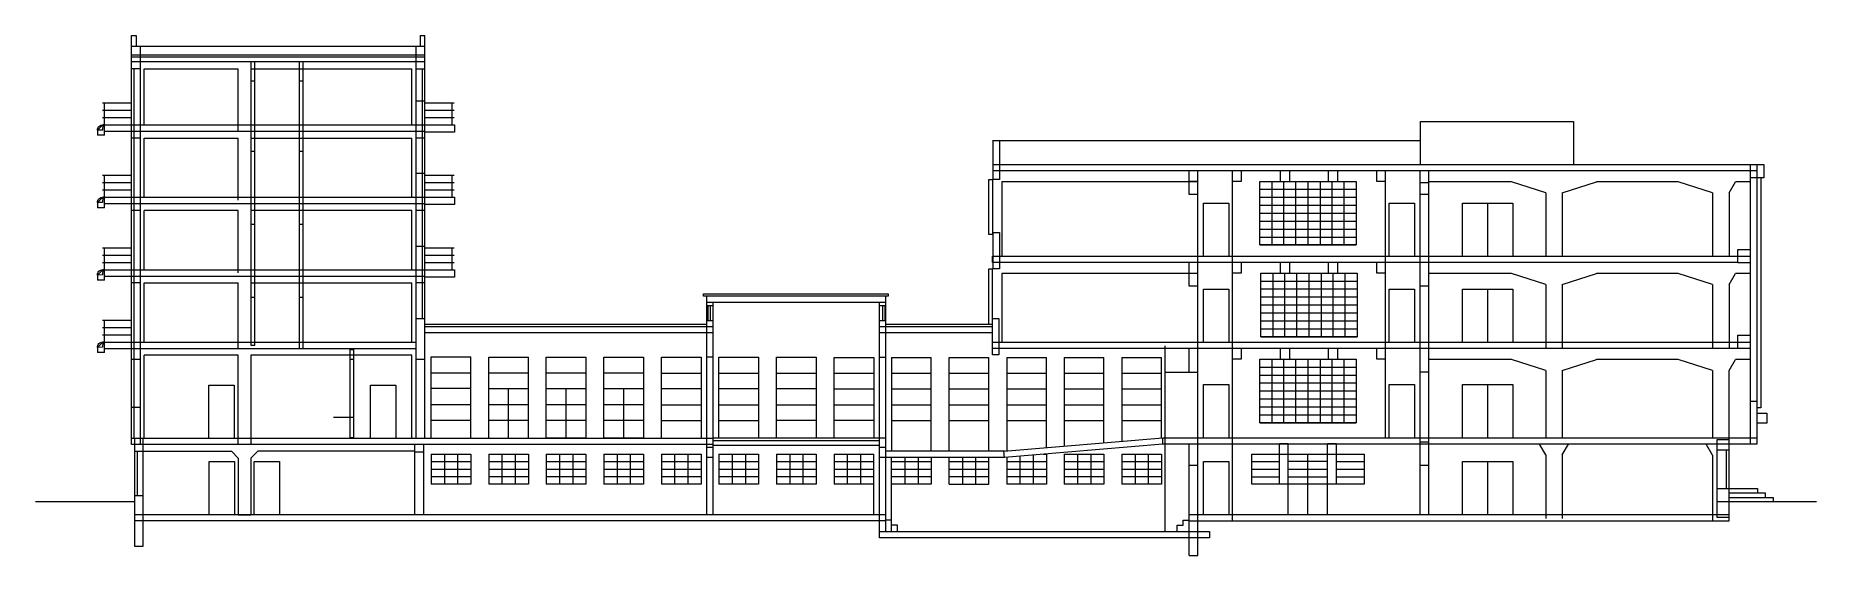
# Model space of a CAD drawing. Header units: millimetres. Extents: x 0 to 70455, y -2112 to 18430.
import ezdxf

# ---------------------------------------------------------------- set-up
doc = ezdxf.new("R2010")
doc.units = ezdxf.units.MM
doc.layers.add('ceco.net 389 Bauhaus', color=7, linetype='Continuous')

msp = doc.modelspace()

# ---------------------------------------------------------------- linework, layer by layer
at = {"layer": 'ceco.net 389 Bauhaus', "linetype": 'Continuous', "lineweight": 5}
for p, q in [((4150, 2269.899), (4150, 18010)), ((15050, 2519.899), (15050, 18010)), ((15400, 17390), (3800, 17390)), ((4150, 17123.16), (3800, 17123.16)), ((4290, 17123.16), (8020, 17123.16)), ((4290, 14899.899), (4290, 17123.16)), ((8020, 14649.899), (8020, 17123.16)), ((10440, 6064.899), (10440, 17390)), ((14890, 14899.899), (14890, 17123.16)), ((2645, 15770), (3800, 15770)), ((16470, 15770), (16470, 14900)), ((2645, 15480), (3800, 15480)), ((2645, 15190), (3800, 15190)), ((2660.207, 14899.232), (3800, 14900)), ((2730, 14900), (3800, 14900)), ((15400, 15480), (16555, 15480)), ((15400, 15190), (16555, 15190)), ((15400, 14900), (16577.5, 14900)), ((54790, 13339.899), (54790, 15030)), ((54790, 15030), (60840, 15030)), ((60840, 15030), (60840, 13339.899)), ((2445.859, 14692.405), (2445, 14490)), ((2730, 14490), (2445, 14490)), ((4290, 14383.059), (8020, 14383.059)), ((4290, 12039.899), (4290, 14383.059)), ((8020, 11930), (8020, 14383.059)), ((8520, 14383.059), (14890, 14383.059)), ((14890, 12039.899), (14890, 14383.059)), ((15400, 14383.059), (15050, 14383.059)), ((37860.615, 14290), (54790, 14290)), ((2645, 12910), (3800, 12910)), ((16470, 12910), (16470, 12040)), ((68117.576, 13089.899), (37880.615, 13089.899)), ((45985, -2112.226), (45985, 13089.899)), ((47351.774, -749.774), (47351.774, 13089.899)), ((49255, 12669.899), (49255, 13089.899)), ((51158.226, 12669.899), (51158.226, 13089.899)), ((53411.452, 2534.949), (53411.452, 13089.899)), ((2645, 12620), (3800, 12620)), ((2645, 12330), (3800, 12330)), ((2660.207, 12039.232), (3800, 12040)), ((2730, 12040), (3800, 12040)), ((15400, 12620), (16555, 12620)), ((15400, 12330), (16555, 12330)), ((15400, 12040), (16577.5, 12040)), ((45985, 12650), (38230.615, 12650)), ((38230.615, 12650), (38230.615, 9714.899)), ((48438.387, 10155), (48438.387, 12669.899)), ((50341.613, 10155), (50341.613, 12669.899)), ((51769.033, 10155), (51769.033, 12669.899)), ((58390, 12650), (55128.226, 12650)), ((59750, 12220), (58390, 12650)), ((59750, 12220), (59750, 9714.899)), ((60400, 12220), (61760, 12650)), ((60400, 12220), (60400, 9714.899)), ((64990, 12650), (61760, 12650)), ((66350, 12220), (64990, 12650)), ((66350, 12220), (66350, 9714.899)), ((67000, 12220), (67248.261, 12650)), ((67000, 12220), (67000, 9714.899)), ((67847.576, 12650), (67248.261, 12650)), ((2445.859, 11832.405), (2445, 11630)), ((2730, 11630), (2445, 11630)), ((8020, 11523.059), (4290, 11523.059)), ((4290, 9174.899), (4290, 11523.059)), ((8020, 9050), (8020, 11523.059)), ((14890, 11523.059), (8520, 11523.059)), ((14890, 9174.899), (14890, 11523.059)), ((15400, 11523.059), (15050, 11523.059)), ((48438.387, 11726.813), (52244.839, 11726.813)), ((57450, 9714.899), (57450, 11814.899)), ((48438.387, 11098.088), (52244.839, 11098.088)), ((2645, 10045), (3800, 10045)), ((16470, 10045), (16470, 9175)), ((48438.387, 10469.364), (52244.839, 10469.364)), ((52244.839, 10155), (48438.387, 10155)), ((2645, 9755), (3800, 9755)), ((2645, 9465), (3800, 9465)), ((2660.207, 9174.232), (3800, 9175)), ((2730, 9175), (3800, 9175)), ((15400, 9755), (16555, 9755)), ((15400, 9465), (16555, 9465)), ((15400, 9175), (16577.5, 9175)), ((49255, 9044.899), (49255, 9464.899)), ((51158.226, 9044.899), (51158.226, 9464.899)), ((2445.859, 8967.405), (2445, 8765)), ((2730, 8765), (2445, 8765)), ((4290, 8658.059), (8020, 8658.059)), ((4290, 6314.899), (4290, 8658.059)), ((8020, 6064.899), (8020, 8658.059)), ((8520, 8658.059), (14890, 8658.059)), ((14890, 6314.899), (14890, 8658.059)), ((15400, 8658.059), (15050, 8658.059)), ((38230.615, 9025), (38230.615, 6314.899)), ((45985, 9025), (38230.615, 9025)), ((48478.387, 6530), (48478.387, 9044.899)), ((50381.613, 6530), (50381.613, 9044.899)), ((51809.033, 6530), (51809.033, 9044.899)), ((58390, 9025), (55128.226, 9025)), ((59750, 8595), (58390, 9025)), ((59750, 8595), (59750, 6089.899)), ((60400, 8595), (61760, 9025)), ((60400, 8595), (60400, 6089.899)), ((64990, 9025), (61760, 9025)), ((66350, 8595), (64990, 9025)), ((66350, 8595), (66350, 6089.899)), ((67000, 8595), (67248.261, 9025)), ((67000, 8595), (67000, 6089.899)), ((67847.576, 9025), (67248.261, 9025)), ((26557.5, -499.774), (26557.5, 8130)), ((26602.5, 7160), (26602.5, 7770)), ((33514.126, 7160), (33514.126, 7770)), ((48478.387, 8101.813), (52284.839, 8101.813)), ((57450, 6314.899), (57450, 8414.899)), ((2645, 7185), (3800, 7185)), ((26807.5, 7160), (26557.5, 7160)), ((33639.126, 7160), (33389.126, 7160)), ((48478.387, 7473.088), (52284.839, 7473.088)), ((2645, 6895), (3800, 6895)), ((2645, 6605), (3800, 6605)), ((15400, 7030), (26557.5, 7030)), ((26807.5, 6680), (15400, 6680)), ((37860.615, 6680), (33389.126, 6680)), ((33639.126, 7030), (37860.615, 7030)), ((48478.387, 6844.364), (52284.839, 6844.364)), ((52284.839, 6530), (48478.387, 6530)), ((2445.859, 6107.405), (2445, 5905)), ((2730, 5905), (2445, 5905)), ((2660.207, 6314.232), (3800, 6315)), ((2730, 6315), (3800, 6315)), ((8020, 5798.059), (4290, 5798.059)), ((4290, 2519.899), (4290, 5798.059)), ((8020, 2269.899), (8020, 5798.059)), ((14890, 5798.059), (8520, 5798.059)), ((8520, 5798.059), (8520, 2269.899)), ((14890, 2519.899), (14890, 5798.059)), ((26807.5, 5718.376), (26557.5, 5718.376)), ((27036.041, 2534.949), (27036.041, 5718.376)), ((29313.248, 2534.949), (29313.248, 5718.376)), ((31590.457, 2534.949), (31590.457, 5712.564)), ((36144.873, 2015.05), (36144.873, 5712.564)), ((67847.576, 6064.899), (37860.615, 6064.899)), ((44690, -1170), (44690, 6170)), ((48438.387, 3130), (48438.387, 5644.899)), ((49255, 5644.899), (49255, 6064.899)), ((50341.613, 3130), (50341.613, 5644.899)), ((51158.226, 5644.899), (51158.226, 6064.899)), ((51769.033, 3130), (51769.033, 5644.899)), ((44690, 5130), (45985, 5130)), ((58390, 5625), (55128.226, 5625)), ((59750, 5195), (58390, 5625)), ((59750, 5195), (59750, 2534.949)), ((60400, 5195), (61760, 5625)), ((60400, 5195), (60400, 2534.949)), ((64990, 5625), (61760, 5625)), ((66350, 5195), (64990, 5625)), ((66350, 5195), (66350, 2534.949)), ((67000, 5195), (67248.261, 5625)), ((67847.576, 5625), (67248.261, 5625)), ((17220.127, 4480), (15650, 4480)), ((19497.335, 4474.188), (17927.208, 4474.188)), ((18712.272, 2519.899), (18712.272, 4474.188)), ((21774.543, 4474.188), (20204.415, 4474.188)), ((20989.479, 2514.087), (20989.479, 4474.188)), ((24051.752, 4474.188), (22481.624, 4474.188)), ((23266.688, 2514.087), (23266.688, 4474.188)), ((26328.959, 4468.376), (24758.833, 4468.376)), ((28606.167, 4468.376), (27036.041, 4468.376)), ((30883.376, 4468.376), (29313.248, 4468.376)), ((33160.585, 4462.564), (31590.457, 4462.564)), ((35437.792, 4462.564), (33867.665, 4462.564)), ((37715, 4462.564), (36144.873, 4462.564)), ((39992.208, 4462.564), (38422.081, 4462.564)), ((42269.416, 4462.564), (40699.289, 4462.564)), ((44546.624, 4462.564), (42976.497, 4462.564)), ((48438.387, 4701.813), (52244.839, 4701.813)), ((57450, 2534.949), (57450, 4634.949)), ((48438.387, 4073.088), (52244.839, 4073.088)), ((11790, 3350), (12590, 3350)), ((21774.543, 3224.188), (20204.415, 3224.188)), ((24051.752, 3224.188), (22481.624, 3224.188)), ((24758.833, 3218.376), (26328.96, 3218.376)), ((27036.041, 3218.376), (28606.168, 3218.376)), ((30883.376, 3218.376), (29313.248, 3218.376)), ((33160.585, 3212.564), (31590.457, 3212.564)), ((48438.387, 3444.364), (52244.839, 3444.364)), ((52244.839, 3130), (48438.387, 3130)), ((15000, -499.774), (15000, 2269.899)), ((33389.126, 2410), (26807.5, 2410)), ((45635, -2112.226), (45635, 2284.949)), ((49210, 695.113), (49210, 2310)), ((51463.226, 695.113), (51463.226, 2310)), ((59750, 1854.949), (59501.739, 2284.949)), ((60400, 1854.949), (60648.261, 2284.949)), ((66350, 1850.124), (66098.953, 2284.949)), ((8020, 1730), (7746.941, 2003.059)), ((8020, 1730), (8020, -520)), ((8520, 1730), (8793.059, 2003.059)), ((8520, 1730), (8520, -499.774)), ((15000, 2003.059), (8793.059, 2003.059)), ((15649.997, 1890), (15649.997, 700)), ((16172.997, 1890), (16172.997, 700)), ((16695.997, 1890), (16695.997, 700)), ((17927.206, 1890), (17927.206, 700)), ((18450.206, 1890), (18450.206, 700)), ((18973.206, 1890), (18973.206, 700)), ((20204.415, 1890), (20204.415, 700)), ((20727.415, 1890), (20727.415, 700)), ((21250.415, 1890), (21250.415, 700)), ((22481.624, 1890), (22481.624, 700)), ((23004.624, 1890), (23004.624, 700)), ((23527.624, 1890), (23527.624, 700)), ((24758.833, 1890), (24758.833, 700)), ((25281.833, 1890), (25281.833, 700)), ((25804.833, 1890), (25804.833, 700)), ((27036.042, 1890), (27036.042, 700)), ((27559.042, 1890), (27559.042, 700)), ((28082.042, 1890), (28082.042, 700)), ((29313.251, 1890), (29313.251, 700)), ((29836.251, 1890), (29836.251, 700)), ((30359.251, 1890), (30359.251, 700)), ((31590.46, 1890), (31590.46, 700)), ((32113.46, 1890), (32113.46, 700)), ((32636.46, 1890), (32636.46, 700)), ((33160.588, -499.774), (33160.588, 1890)), ((33867.669, -1170), (33867.669, 1765.05)), ((34390.669, 1765.05), (34390.669, 700)), ((34913.669, 1765.05), (34913.669, 700)), ((36144.873, 700), (36144.873, 1765.05)), ((36667.873, 1765.05), (36667.873, 700)), ((37190.872, 1765.05), (37190.872, 700)), ((38422.081, 1769.306), (38422.081, 700)), ((38945.457, 1812.964), (38945.457, 700)), ((39468.832, 1856.621), (39468.832, 700)), ((39992.208, 1890), (39992.208, 700)), ((40699.289, 1890), (40699.289, 700)), ((41222.665, 1890), (41222.665, 700)), ((41746.041, 1890), (41746.041, 700)), ((42269.416, 1890), (42269.416, 700)), ((42976.497, 1890), (42976.497, 700)), ((43499.873, 1890), (43499.873, 700)), ((44023.248, 1890), (44023.248, 700)), ((44546.624, 1890), (44546.624, 700)), ((48115.434, 1592.5), (49210, 1592.5)), ((50336.613, -499.774), (50336.613, 1890)), ((51463.226, 1592.5), (52557.792, 1592.5)), ((55128.226, 1438.611), (54778.226, 1438.611)), ((57450, -499.774), (57450, 1600.226)), ((59750, 1854.949), (59750, -650.152)), ((60400, 1854.949), (60400, -650.152)), ((66350, 1850.124), (66350, -749.774)), ((67000, 2050), (66525, 2050)), ((15649.997, 1295), (17220.125, 1295)), ((17927.206, 1295), (19497.334, 1295)), ((20204.415, 1295), (21774.543, 1295)), ((22481.624, 1295), (24051.752, 1295)), ((24758.833, 1295), (26328.961, 1295)), ((27036.042, 1295), (28606.17, 1295)), ((29313.251, 1295), (30883.379, 1295)), ((31590.46, 1295), (33160.588, 1295)), ((33867.669, 1295), (35437.797, 1295)), ((36144.873, 1295), (37715, 1295)), ((38422.081, 1295), (39992.208, 1295)), ((40699.289, 1295), (42269.416, 1295)), ((42976.497, 1295), (44546.624, 1295)), ((48115.434, 1295), (49210, 1295)), ((48115.434, 997.5), (49210, 997.5)), ((51463.226, 1295), (52557.792, 1295)), ((51463.226, 997.5), (52557.792, 997.5)), ((3910, 0), (0, 0)), ((33160.588, 700), (31590.46, 700)), ((70455, 0), (66525, 0)), ((8520, -520), (8020, -520)), ((33639.126, -749.774), (3910, -749.774)), ((33389.126, -1170), (46450, -1170)), ((33867.669, -715), (33639.126, -715))]:
    msp.add_line(p, q, dxfattribs=at)
at = {"layer": 'ceco.net 389 Bauhaus', "linetype": 'Continuous', "lineweight": 0}
msp.add_line((45635, -2112.226), (45985, -2112.226), dxfattribs=at)
at = {"layer": 'ceco.net 389 Bauhaus', "linetype": 'Continuous', "lineweight": 5}
for points in [[(3800, 18430), (3975, 18430), (3975, 18010)], [(26807.5, 2269.899), (3800, 2269.899), (3800, 18430)], [(15225, 18010), (15225, 18430), (15400, 18430)], [(15400, 2519.899), (15400, 18430)], [(3800, 18010), (15400, 18010)], [(3800, 17670), (15400, 17670)], [(3800, 17590), (15400, 17590)], [(3900, 2519.899), (3900, 17123.16)], [(8520, 17390), (8520, 6190), (8670, 6190), (8670, 17390)], [(8520, 17123.16), (14890, 17123.16)], [(10590, 6064.899), (10590, 17390)], [(15050, 17123.16), (15400, 17123.16)], [(15300, 17123.16), (15300, 7250)], [(8670, 16630), (8520, 16630)], [(10590, 16630), (10440, 16630)], [(2730, 14490), (2730, 15770)], [(15050, 15850), (15400, 15850)], [(15400, 15770), (16555, 15770)], [(2730, 14899.899), (2660.207, 14899.232), (2445.859, 14692.405)], [(2730, 14899.899), (15400, 14899.899)], [(16577.5, 14900), (16577.5, 14610), (15400, 14610)], [(2730, 14649.899), (15400, 14649.899)], [(4150, 14383.059), (3800, 14383.059)], [(38130.615, 14290), (38130.615, 12750), (37880.615, 12750), (37880.615, 14290)], [(8670, 13850), (8520, 13850)], [(10590, 13850), (10440, 13850)], [(2730, 11630), (2730, 12910)], [(15050, 12990), (15400, 12990)], [(15400, 12910), (16555, 12910)], [(37880.615, 13339.899), (68372.423, 13339.899)], [(45985, 12155), (45635, 12155), (45635, 13089.899)], [(47701.774, 13089.899), (47701.774, 12669.899), (47351.774, 12669.899)], [(49605, 13089.899), (49605, 12669.899)], [(51508.226, 13089.899), (51508.226, 12669.899)], [(53411.452, 12669.899), (53061.452, 12669.899), (53061.452, 13089.899)], [(54778.226, -499.774), (54778.226, 13089.899)], [(55128.226, -499.774), (55128.226, 13089.899)], [(67847.576, 3980), (68117.576, 3980), (68117.576, 13339.899)], [(67847.576, 2284.949), (67847.576, 13339.899)], [(68372.423, 13339.899), (68372.423, 12810), (67847.576, 12810)], [(68255.615, 12810), (68255.615, 3724.949), (68110, 3724.949), (68110, 12810)], [(2730, 12039.899), (2660.207, 12039.232), (2445.859, 11832.405)], [(2730, 12039.899), (15400, 12039.899)], [(16577.5, 12040), (16577.5, 11750), (15400, 11750)], [(45985, 12669.899), (45635, 12669.899)], [(48438.387, 12669.899), (52244.839, 12669.899)], [(48438.387, 12355.537), (52244.839, 12355.537)], [(48438.387, 12041.175), (52244.839, 12041.175)], [(48914.194, 12669.899), (48914.194, 10155)], [(49390, 10155), (49390, 12669.899)], [(49865.807, 10155), (49865.807, 12669.899)], [(50817.42, 12669.899), (50817.42, 10155)], [(51293.226, 10155), (51293.226, 12669.899)], [(52244.839, 12669.899), (52244.839, 10155)], [(54778.226, 12622.45), (55128.226, 12622.45)], [(55128.226, 12155), (54778.226, 12155)], [(2730, 11789.899), (15400, 11789.899)], [(4150, 11523.059), (3800, 11523.059)], [(46210, 9714.899), (46210, 11814.899), (47210, 11814.899), (47210, 9714.899)], [(48438.387, 11412.45), (52244.839, 11412.45)], [(53553.226, 9714.899), (53553.226, 11814.899), (54553.226, 11814.899), (54553.226, 9714.899)], [(56450, 9714.899), (56450, 11814.899), (58450, 11814.899)], [(58450, 11814.899), (58450, 9714.899)], [(8670, 10970), (8520, 10970)], [(10590, 10970), (10440, 10970)], [(48438.387, 10783.726), (52244.839, 10783.726)], [(2730, 8765), (2730, 10045)], [(15050, 10110), (15400, 10110)], [(15400, 10045), (16555, 10045)], [(48438.387, 10155.001), (52244.839, 10155.001)], [(67847.576, 9452.348), (67352.423, 9452.348), (67352.423, 9977.449), (67847.576, 9977.449)], [(2730, 9174.899), (2660.207, 9174.232), (2445.859, 8967.405)], [(2730, 9174.899), (15400, 9174.899)], [(16577.5, 9175), (16577.5, 8885), (15400, 8885)], [(37715, 7030), (37715, 9210), (37860.615, 9210)], [(67352.423, 9464.899), (37860.615, 9464.899), (37860.615, 9714.899), (67847.576, 9714.899)], [(37860.615, 7250), (38110.615, 7250), (38110.615, 5810), (37860.615, 5810), (37860.615, 9210)], [(45985, 8530), (45635, 8530), (45635, 9464.899)], [(47701.774, 9464.899), (47701.774, 9044.899), (47351.774, 9044.899)], [(49605, 9464.899), (49605, 9044.899)], [(51508.226, 9464.899), (51508.226, 9044.899)], [(53411.452, 9044.899), (53061.452, 9044.899), (53061.452, 9464.899)], [(2730, 8924.899), (15400, 8924.899)], [(4150, 8658.059), (3800, 8658.059)], [(48478.387, 9044.899), (52284.839, 9044.899)], [(48478.387, 8730.537), (52284.839, 8730.537)], [(48954.194, 9044.899), (48954.194, 6530)], [(49430, 6530), (49430, 9044.899)], [(49905.807, 6530), (49905.807, 9044.899)], [(50857.42, 9044.899), (50857.42, 6530)], [(51333.226, 6530), (51333.226, 9044.899)], [(52284.839, 9044.899), (52284.839, 6530)], [(55128.226, 8530), (54778.226, 8530)], [(8670, 8085.92), (8520, 8085.92)], [(10590, 8085.92), (10440, 8085.92)], [(26557.5, 7890), (26807.5, 7890)], [(33639.126, 7880), (26557.5, 7880)], [(26557.5, 7770), (26807.5, 7770)], [(26682.5, 7770), (26682.5, 7160)], [(26807.5, -499.774), (26807.5, 7890)], [(46450, -1170), (46450, -1420), (33389.126, -1420), (33389.126, 7880)], [(33389.126, 7770), (33639.126, 7770)], [(33594.126, 7770), (33594.126, 7160)], [(33639.126, -1170), (33639.126, 8130)], [(46210, 6314.899), (46210, 8414.899), (47210, 8414.899), (47210, 6314.899)], [(48478.387, 8416.175), (52284.839, 8416.175)], [(48478.387, 7787.45), (52284.839, 7787.45)], [(53553.226, 6314.899), (53553.226, 8414.899), (54553.226, 8414.899), (54553.226, 6314.899)], [(56450, 6314.899), (56450, 8414.899), (58450, 8414.899)], [(58450, 8414.899), (58450, 6314.899)], [(2730, 5905), (2730, 7185)], [(15050, 7250), (15400, 7250)], [(48478.387, 7158.726), (52284.839, 7158.726)], [(15400, 6930), (26807.5, 6930)], [(33389.126, 6930), (37860.615, 6930)], [(48478.387, 6530.001), (52284.839, 6530.001)], [(67352.423, 6064.899), (67352.423, 6590), (67847.576, 6590)], [(2730, 6314.899), (2660.207, 6314.232), (2445.859, 6107.405)], [(2730, 6314.899), (15050, 6314.899)], [(2730, 6064.899), (15050, 6064.899)], [(12440, 2519.899), (12440, 6064.899)], [(12440, 6025), (12590, 6025)], [(12590, 2519.899), (12590, 6064.899)], [(15650, 5730), (17220.127, 5730)], [(15650, 2519.899), (15650, 5730)], [(17220.127, 2519.899), (17220.127, 5730)], [(17927.208, 5724.188), (19497.335, 5724.188)], [(17927.208, 2519.899), (17927.208, 5724.188)], [(19497.335, 2519.899), (19497.335, 5724.188)], [(20204.415, 5724.188), (21774.543, 5724.188)], [(21774.542, 3224.188), (21774.542, 2514.087), (20204.415, 2514.087), (20204.415, 5724.188)], [(21774.543, 5724.188), (21774.543, 3224.188)], [(22481.624, 5724.188), (24051.752, 5724.188)], [(24051.751, 3224.188), (24051.751, 2514.087), (22481.624, 2514.087), (22481.624, 5724.188)], [(24051.752, 5724.188), (24051.752, 3224.188)], [(24758.833, 5718.376), (26328.959, 5718.376)], [(26328.96, 3218.376), (26328.96, 2508.275), (24758.833, 2508.275), (24758.833, 5718.376)], [(26328.959, 5718.376), (26328.959, 3218.376)], [(27036.041, 5718.376), (28606.167, 5718.376)], [(28606.167, 5718.376), (28606.167, 3218.376)], [(29313.248, 5718.376), (30883.376, 5718.376)], [(30883.376, 5718.376), (30883.376, 3218.376)], [(31590.457, 5712.564), (33160.585, 5712.564)], [(33160.585, 5712.564), (33160.585, 3212.564)], [(33639.126, 5712.564), (33389.126, 5712.564)], [(33867.665, 5712.564), (35437.792, 5712.564)], [(33867.665, 5712.564), (33867.665, 2015.05)], [(35437.792, 2015.05), (35437.792, 5712.564)], [(36144.873, 5712.564), (37715, 5712.564)], [(37715, 2015.05), (37715, 5712.564)], [(37860.615, 6314.899), (67847.576, 6314.899)], [(38422.081, 5712.564), (39992.208, 5712.564)], [(38422.081, 5712.564), (38422.081, 2020.175)], [(39992.208, 2151.147), (39992.208, 5712.564)], [(40699.289, 5712.564), (42269.416, 5712.564)], [(40699.289, 5712.564), (40699.289, 2210.129)], [(42269.416, 2341.101), (42269.416, 5712.564)], [(42976.497, 5712.564), (44546.624, 5712.564)], [(42976.497, 5712.564), (42976.497, 2400.082)], [(44546.624, 2531.054), (44546.624, 5712.564)], [(45635, 5130), (45635, 6064.899)], [(47701.774, 6064.899), (47701.774, 5644.899), (47351.774, 5644.899)], [(48438.387, 5644.899), (52244.839, 5644.899)], [(48914.194, 5644.899), (48914.194, 3130)], [(49390, 3130), (49390, 5644.899)], [(49605, 6064.899), (49605, 5644.899)], [(49865.807, 3130), (49865.807, 5644.899)], [(50817.42, 5644.899), (50817.42, 3130)], [(51293.226, 3130), (51293.226, 5644.899)], [(51508.226, 6064.899), (51508.226, 5644.899)], [(52244.839, 5644.899), (52244.839, 3130)], [(53411.452, 5644.899), (53061.452, 5644.899), (53061.452, 6064.899)], [(4150, 5625), (3800, 5625)], [(12590, 5625), (12440, 5625)], [(15400, 5625), (15050, 5625)], [(15650, 5105), (17220.127, 5105)], [(17927.208, 5099.188), (19497.335, 5099.188)], [(20204.415, 5099.188), (21774.543, 5099.188)], [(22481.624, 5099.188), (24051.752, 5099.188)], [(24758.833, 5093.376), (26328.959, 5093.376)], [(27036.041, 5093.376), (28606.167, 5093.376)], [(29313.248, 5093.376), (30883.376, 5093.376)], [(31590.457, 5087.564), (33160.585, 5087.564)], [(33867.665, 5087.564), (35437.792, 5087.564)], [(36144.873, 5087.564), (37715, 5087.564)], [(38422.081, 5087.564), (39992.208, 5087.564)], [(40699.289, 5087.564), (42269.416, 5087.564)], [(42976.497, 5087.564), (44546.624, 5087.564)], [(45635, -749.774), (67000, -749.774), (67000, 5195)], [(48438.387, 5330.537), (52244.839, 5330.537)], [(48438.387, 5016.175), (52244.839, 5016.175)], [(55128.226, 5130), (54778.226, 5130)], [(6850, 2519.899), (6850, 4619.899), (7850, 4619.899), (7850, 2519.899)], [(13250, 2519.899), (13250, 4619.899), (14250, 4619.899), (14250, 2519.899)], [(46210, 2534.949), (46210, 4634.949), (47210, 4634.949), (47210, 2534.949)], [(48438.387, 4387.45), (52244.839, 4387.45)], [(53553.226, 2534.949), (53553.226, 4634.949), (54553.226, 4634.949), (54553.226, 2534.949)], [(56450, 2534.949), (56450, 4634.949), (58450, 4634.949)], [(58450, 4634.949), (58450, 2534.949)], [(3800, 3750), (4150, 3750)], [(15650, 3855), (17220.127, 3855)], [(17927.208, 3849.188), (19497.335, 3849.188)], [(20204.415, 3849.188), (21774.543, 3849.188)], [(22481.624, 3849.188), (24051.752, 3849.188)], [(24758.833, 3843.376), (26328.959, 3843.376)], [(27036.041, 3843.376), (28606.167, 3843.376)], [(29313.248, 3843.376), (30883.376, 3843.376)], [(31590.457, 3837.564), (33160.585, 3837.564)], [(33867.665, 3837.564), (35437.792, 3837.564)], [(36144.873, 3837.564), (37715, 3837.564)], [(38422.081, 3837.564), (39992.208, 3837.564)], [(40699.289, 3837.564), (42269.416, 3837.564)], [(42976.497, 3837.564), (44546.624, 3837.564)], [(68097.576, 3980), (68097.576, 2284.949), (44593.292, 2284.949), (44593.292, 2534.949), (68097.576, 2534.949)], [(48438.387, 3758.726), (52244.839, 3758.726)], [(15650, 3230), (17220.127, 3230)], [(17927.208, 3230), (19497.335, 3230)], [(28606.168, 3218.376), (28606.168, 2534.949)], [(30883.375, 3218.376), (30883.375, 2534.949)], [(33160.584, 3212.564), (33160.584, 2534.949)], [(33867.665, 3212.564), (35437.792, 3212.564)], [(36144.873, 3212.564), (37715, 3212.564)], [(38422.081, 3212.564), (39992.208, 3212.564)], [(40699.289, 3212.564), (42269.416, 3212.564)], [(42976.497, 3212.564), (44546.624, 3212.564)], [(48438.387, 3130.001), (52244.839, 3130.001)], [(68097.576, 3510), (68497.576, 3510), (68497.576, 3110), (68097.576, 3110)], [(3800, 2519.899), (26807.5, 2519.899)], [(3910, 2519.899), (3910, -1750), (4260, -1750), (4260, 2519.899)], [(12590, 2530), (12440, 2530)], [(15350, 2269.899), (15350, -499.774)], [(26807.5, 2150), (26557.5, 2150)], [(26807.5, 2534.949), (33639.126, 2534.949)], [(33389.126, 2230), (26807.5, 2230)], [(33639.126, 2150), (33389.126, 2150)], [(44603.726, 2284.949), (38332.595, 1761.842), (38311.813, 2010.977), (44593.29, 2534.947), (44593.292, 2534.923)], [(49210, 2310), (49560, 2310)], [(49560, -499.774), (49560, 2310)], [(51113.226, -499.774), (51113.226, 2310)], [(51113.226, 2310), (51463.226, 2310)], [(54778.226, 2373.51), (55128.226, 2373.51)], [(66525, 2470), (67000, 2470)], [(67000, -619.774), (66525, -619.774), (66525, 2470)], [(3910, 2003.059), (7746.941, 2003.059)], [(4035, 250), (4035, 2003.059)], [(6869.673, -499.774), (6869.673, 1600.226), (7869.673, 1600.226), (7869.673, -499.774)], [(8650, -499.774), (8650, 1600.226), (9650, 1600.226), (9650, -499.774)], [(15350, 1966.79), (15000, 1966.79)], [(15649.997, 1890), (17220.125, 1890), (17220.125, 700), (15649.997, 700)], [(15649.997, 1592.5), (17220.125, 1592.5)], [(17927.206, 1890), (19497.334, 1890), (19497.334, 700), (17927.206, 700)], [(17927.206, 1592.5), (19497.334, 1592.5)], [(20204.415, 1890), (21774.543, 1890), (21774.543, 700), (20204.415, 700)], [(20204.415, 1592.5), (21774.543, 1592.5)], [(22481.624, 1890), (24051.752, 1890), (24051.752, 700), (22481.624, 700)], [(22481.624, 1592.5), (24051.752, 1592.5)], [(24758.833, 1890), (26328.961, 1890), (26328.961, 700), (24758.833, 700)], [(24758.833, 1592.5), (26328.961, 1592.5)], [(26807.5, 1750), (26557.5, 1750)], [(27036.042, 1890), (28606.17, 1890), (28606.17, 700), (27036.042, 700)], [(27036.042, 1592.5), (28606.17, 1592.5)], [(29313.251, 1890), (30883.379, 1890), (30883.379, 700), (29313.251, 700)], [(29313.251, 1592.5), (30883.379, 1592.5)], [(31590.46, 1890), (33160.588, 1890)], [(31590.46, 1592.5), (33160.588, 1592.5)], [(33389.126, 1765.05), (38332.327, 1765.05)], [(33639.126, 2015.05), (38360.615, 2015.05), (38360.615, 2015.048)], [(35437.797, 1765.05), (35437.797, 700), (33867.669, 700)], [(33867.669, 1592.5), (35437.797, 1592.5)], [(36144.873, 700), (37715, 700), (37715, 1765.05)], [(36144.873, 1592.5), (37715, 1592.5)], [(38422.081, 1592.5), (39992.208, 1592.5)], [(39868.984, 1890), (39992.208, 1890)], [(40699.289, 1890), (42269.416, 1890)], [(40699.289, 1592.5), (42269.416, 1592.5)], [(42976.497, 1890), (44546.624, 1890)], [(42976.497, 1592.5), (44546.624, 1592.5)], [(45985, 1438.611), (45635, 1438.611)], [(46210, -499.774), (46210, 1600.226), (47210, 1600.226), (47210, -499.774)], [(52557.792, 695.113), (48115.434, 695.113), (48115.434, 1890), (52557.792, 1890)], [(51113.226, 1591.279), (49560, 1591.279)], [(52557.792, 1890), (52557.792, 695.113)], [(56450, -499.774), (56450, 1600.226), (58450, 1600.226)], [(58450, 1600.226), (58450, -499.774)], [(66900, 530), (66900, 2050)], [(17220.125, 997.5), (15649.997, 997.5)], [(19497.334, 997.5), (17927.206, 997.5)], [(21774.543, 997.5), (20204.415, 997.5)], [(24051.752, 997.5), (22481.624, 997.5)], [(26328.961, 997.5), (24758.833, 997.5)], [(28606.17, 997.5), (27036.042, 997.5)], [(30883.379, 997.5), (29313.251, 997.5)], [(33160.588, 997.5), (31590.46, 997.5)], [(35437.797, 997.5), (33867.669, 997.5)], [(37715, 997.5), (36144.873, 997.5)], [(39992.208, 997.5), (38422.081, 997.5)], [(42269.416, 997.5), (40699.289, 997.5)], [(44546.624, 997.5), (42976.497, 997.5)], [(49560, 1292.557), (51113.226, 1292.557)], [(49560, 993.835), (51113.226, 993.835)], [(3910, 250), (4260, 250)], [(39992.208, 700), (38422.081, 700)], [(42269.416, 700), (40699.289, 700)], [(44546.624, 700), (42976.497, 700)], [(66525, 530), (68131.766, 530)], [(67000, 353.333), (68430.912, 353.333), (68430.912, 176.667)], [(67000, 176.667), (68750, 176.667), (68750, 0)], [(68131.766, 530), (68131.766, 353.333)], [(3910, -499.774), (33639.126, -499.774)], [(45635, -499.774), (67000, -499.774)], [(34105, -1170), (34105, -925), (33867.669, -925)], [(45169.126, -1170), (45169.126, -925), (45406.457, -925), (45406.457, -715), (45635, -715)]]:
    msp.add_lwpolyline(points, dxfattribs=at)
for points in [[(2445.863, 14692.243), (2449.269, 14733.783), (2461.106, 14773.803), (2480.874, 14810.555), (2507.741, 14842.49), (2540.566, 14868.258), (2577.966, 14886.77), (2618.361, 14897.244), (2660.044, 14899.241), (2648.866, 14696.501)], [(37715, 12750), (37860.615, 12750), (37860.615, 10570), (37715, 10570)], [(2445.863, 11832.243), (2449.269, 11873.783), (2461.106, 11913.803), (2480.874, 11950.555), (2507.741, 11982.49), (2540.566, 12008.258), (2577.966, 12026.77), (2618.361, 12037.244), (2660.044, 12039.241), (2648.866, 11836.501)], [(37880.615, 10650), (38130.615, 10650), (38130.615, 9210), (37880.615, 9210)], [(2445.863, 8967.243), (2449.269, 9008.783), (2461.106, 9048.803), (2480.874, 9085.555), (2507.741, 9117.49), (2540.566, 9143.258), (2577.966, 9161.77), (2618.361, 9172.244), (2660.044, 9174.241), (2648.866, 8971.501)], [(26430, 8230), (33730, 8230), (33730, 8130), (26430, 8130)], [(2445.863, 6107.243), (2449.269, 6148.783), (2461.106, 6188.803), (2480.874, 6225.555), (2507.741, 6257.49), (2540.566, 6283.258), (2577.966, 6301.77), (2618.361, 6312.244), (2660.044, 6314.241), (2648.866, 6111.501)]]:
    msp.add_lwpolyline(points, close=True, dxfattribs=at)

doc.saveas('drawing.dxf')
